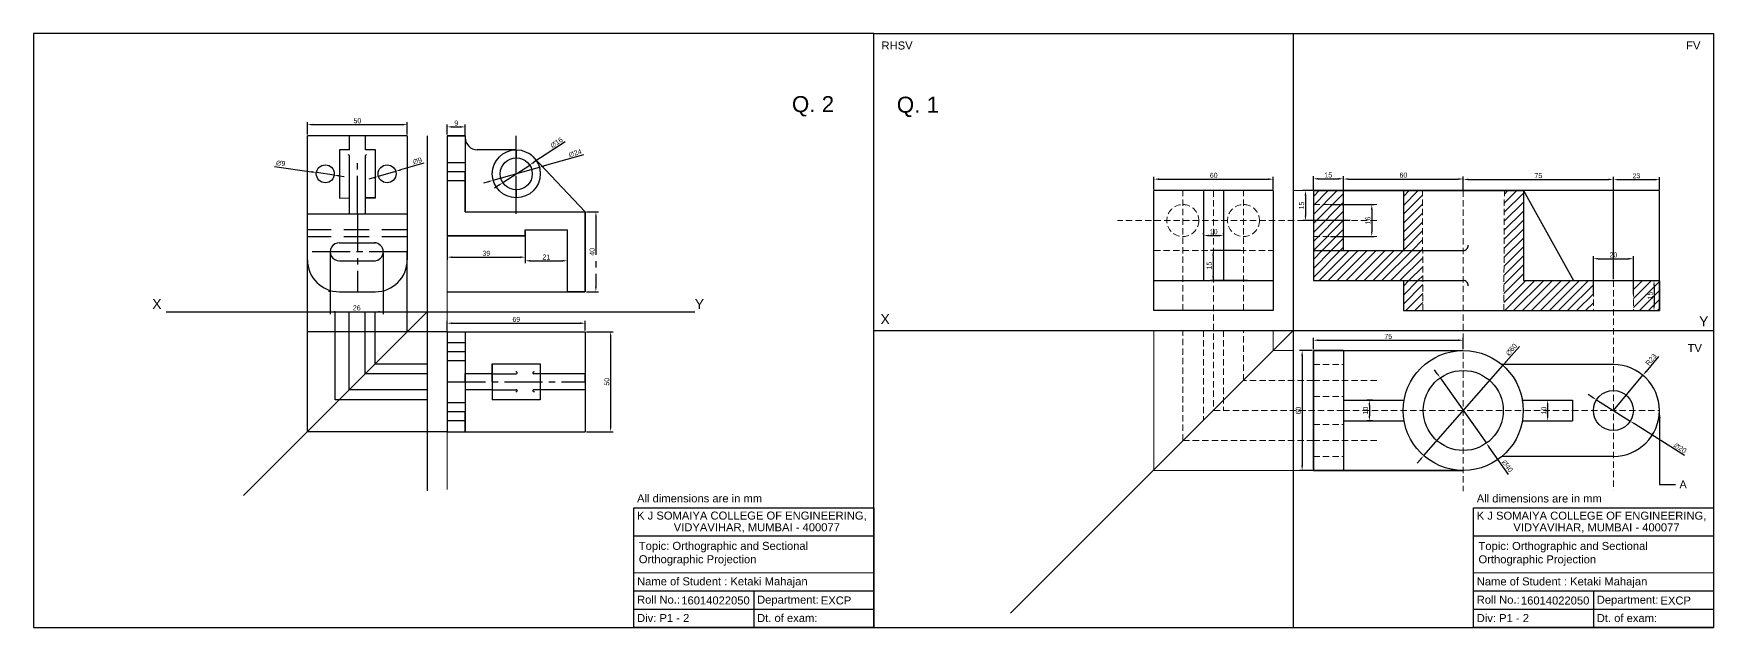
# Model space of a CAD drawing. Header units: millimetres. Extents: x 1 to 841, y -1 to 296.
import ezdxf
from ezdxf import colors
from ezdxf.entities.mleader import LeaderData, LeaderLine
from ezdxf.math import Vec2, Vec3

# ---------------------------------------------------------------- set-up
doc = ezdxf.new("R2010")
doc.units = ezdxf.units.MM
for name, pattern in [('CENTER2', [28.575, 19.05, -3.175, 3.175, -3.175]), ('DASHED', [19.05, 12.7, -6.35]), ('HIDDEN2', [4.7625, 3.175, -1.5875])]:
    doc.linetypes.add(name, pattern=pattern)
doc.styles.get("Standard").update_dxf_attribs({"font": 'arial.ttf'})
doc.dimstyles.new('ISO-25', dxfattribs={"dimtxt": 2.5, "dimasz": 2.5, "dimexe": 1.25, "dimexo": 0.625, "dimtad": 1, "dimdec": 0, "dimtxsty": 'Standard', "dimcen": 2.5, "dimadec": 0, "dimazin": 0, "dimtfac": 1, "dimtdec": 0, "dimtmove": 0, "dimatfit": 3, "dimfxl": 1, "dimarcsym": 0})
pattern_1 = [(45, (420.9076, -0.813), (-2.245064, 2.245064), [])]

# ---------------------------------------------------------------- blocks, each defined once
blk = doc.blocks.new('*D1')
at = {"color": 0, "lineweight": -2, "transparency": 16777216}
for p, q in [((640.91, 218.31), (640.91, 224.84)), ((643.41, 223.59), (653.41, 223.59)), ((655.91, 218.31), (655.91, 224.84))]:
    blk.add_line(p, q, dxfattribs=at)
at = {"color": 0, "transparency": 16777216}
for points in [[(643.41, 224.01), (643.41, 223.18), (640.91, 223.59)], [(653.41, 224.01), (653.41, 223.18), (655.91, 223.59)]]:
    blk.add_solid(points, dxfattribs=at)
at = {"layer": 'Defpoints', "color": 0, "transparency": 16777216}
for p in [(655.91, 223.59), (640.91, 217.69), (655.91, 217.69)]:
    blk.add_point(p, dxfattribs=at)
at = {"color": 0, "lineweight": 9, "transparency": 16777216, "insert": (648.41, 225.49), "char_height": 2.5, "attachment_point": 5}
blk.add_mtext('15', dxfattribs=at)
blk = doc.blocks.new('*D2')
at = {"color": 0, "lineweight": -2, "transparency": 16777216}
for p, q in [((655.99, 218.31), (655.99, 224.73)), ((658.49, 223.48), (713.39, 223.48)), ((715.89, 218.31), (715.89, 224.73))]:
    blk.add_line(p, q, dxfattribs=at)
at = {"color": 0, "transparency": 16777216}
for points in [[(658.49, 223.89), (658.49, 223.06), (655.99, 223.48)], [(713.39, 223.89), (713.39, 223.06), (715.89, 223.48)]]:
    blk.add_solid(points, dxfattribs=at)
at = {"layer": 'Defpoints', "color": 0, "transparency": 16777216}
for p in [(715.89, 223.48), (655.99, 217.69), (715.89, 217.69)]:
    blk.add_point(p, dxfattribs=at)
at = {"color": 0, "lineweight": 9, "transparency": 16777216, "insert": (685.94, 225.38), "char_height": 2.5, "attachment_point": 5}
blk.add_mtext('60', dxfattribs=at)
blk = doc.blocks.new('*D3')
at = {"color": 0, "lineweight": -2, "transparency": 16777216}
for p, q in [((715.89, 218.32), (715.89, 224.51)), ((718.39, 223.26), (788.41, 223.26)), ((790.91, 173.31), (790.91, 224.51))]:
    blk.add_line(p, q, dxfattribs=at)
at = {"color": 0, "transparency": 16777216}
for points in [[(718.39, 223.68), (718.39, 222.85), (715.89, 223.26)], [(788.41, 223.68), (788.41, 222.85), (790.91, 223.26)]]:
    blk.add_solid(points, dxfattribs=at)
at = {"layer": 'Defpoints', "color": 0, "transparency": 16777216}
for p in [(790.91, 223.26), (715.89, 217.7), (790.91, 172.69)]:
    blk.add_point(p, dxfattribs=at)
at = {"color": 0, "lineweight": 9, "transparency": 16777216, "insert": (753.4, 225.16), "char_height": 2.5, "attachment_point": 5}
blk.add_mtext('75', dxfattribs=at)
blk = doc.blocks.new('*D4')
at = {"color": 0, "lineweight": -2, "transparency": 16777216}
for p, q in [((604.58, 187.66), (589.53, 187.66)), ((590.78, 185.16), (590.78, 175.19)), ((608.06, 172.69), (589.53, 172.69))]:
    blk.add_line(p, q, dxfattribs=at)
at = {"color": 0, "transparency": 16777216}
for points in [[(590.36, 185.16), (591.19, 185.16), (590.78, 187.66)], [(590.36, 175.19), (591.19, 175.19), (590.78, 172.69)]]:
    blk.add_solid(points, dxfattribs=at)
at = {"layer": 'Defpoints', "color": 0, "transparency": 16777216}
for p in [(605.21, 187.66), (590.78, 172.69), (608.68, 172.69)]:
    blk.add_point(p, dxfattribs=at)
at = {"color": 0, "lineweight": 9, "transparency": 16777216, "insert": (588.87, 180.17), "char_height": 2.5, "attachment_point": 5, "rotation": 90}
blk.add_mtext('15', dxfattribs=at)
blk = doc.blocks.new('*D5')
at = {"color": 0, "lineweight": -2, "transparency": 16777216}
for p, q in [((649.18, 210.69), (671.37, 210.69)), ((670.12, 208.19), (670.12, 197.19)), ((649.53, 194.69), (671.37, 194.69))]:
    blk.add_line(p, q, dxfattribs=at)
at = {"color": 0, "transparency": 16777216}
for points in [[(669.7, 208.19), (670.53, 208.19), (670.12, 210.69)], [(669.7, 197.19), (670.53, 197.19), (670.12, 194.69)]]:
    blk.add_solid(points, dxfattribs=at)
at = {"layer": 'Defpoints', "color": 0, "transparency": 16777216}
for p in [(648.56, 210.69), (648.91, 194.69), (670.12, 194.69)]:
    blk.add_point(p, dxfattribs=at)
at = {"color": 0, "lineweight": 9, "transparency": 16777216, "insert": (668.22, 202.69), "char_height": 2.5, "attachment_point": 5, "rotation": 90}
blk.add_mtext('16', dxfattribs=at)
blk = doc.blocks.new('*D6')
at = {"color": 0, "lineweight": -2, "transparency": 16777216}
for p, q in [((780.91, 165.81), (780.91, 184.86)), ((800.91, 165.81), (800.91, 184.86)), ((783.41, 183.61), (798.41, 183.61))]:
    blk.add_line(p, q, dxfattribs=at)
at = {"color": 0, "transparency": 16777216}
for points in [[(783.41, 184.03), (783.41, 183.19), (780.91, 183.61)], [(798.41, 184.03), (798.41, 183.19), (800.91, 183.61)]]:
    blk.add_solid(points, dxfattribs=at)
at = {"layer": 'Defpoints', "color": 0, "transparency": 16777216}
for p in [(800.91, 183.61), (780.91, 165.19), (800.91, 165.19)]:
    blk.add_point(p, dxfattribs=at)
at = {"color": 0, "lineweight": 9, "transparency": 16777216, "insert": (790.91, 185.51), "char_height": 2.5, "attachment_point": 5}
blk.add_mtext('20', dxfattribs=at)
blk = doc.blocks.new('*D7')
at = {"color": 0, "lineweight": -2, "transparency": 16777216}
for p, q in [((790.91, 218.31), (790.91, 224.41)), ((793.41, 223.16), (811.41, 223.16)), ((813.91, 218.31), (813.91, 224.41))]:
    blk.add_line(p, q, dxfattribs=at)
at = {"color": 0, "transparency": 16777216}
for points in [[(793.41, 223.58), (793.41, 222.75), (790.91, 223.16)], [(811.41, 223.58), (811.41, 222.75), (813.91, 223.16)]]:
    blk.add_solid(points, dxfattribs=at)
at = {"layer": 'Defpoints', "color": 0, "transparency": 16777216}
for p in [(813.91, 223.16), (790.91, 217.69), (813.91, 217.69)]:
    blk.add_point(p, dxfattribs=at)
at = {"color": 0, "lineweight": 9, "transparency": 16777216, "insert": (802.41, 225.06), "char_height": 2.5, "attachment_point": 5}
blk.add_mtext('23', dxfattribs=at)
blk = doc.blocks.new('*D8')
at = {"color": 0, "lineweight": -2, "transparency": 16777216}
for p, q in [((808.01, 172.69), (812.47, 172.69)), ((811.22, 170.19), (811.22, 160.19)), ((810.09, 157.69), (812.47, 157.69))]:
    blk.add_line(p, q, dxfattribs=at)
at = {"color": 0, "transparency": 16777216}
for points in [[(810.8, 170.19), (811.64, 170.19), (811.22, 172.69)], [(810.8, 160.19), (811.64, 160.19), (811.22, 157.69)]]:
    blk.add_solid(points, dxfattribs=at)
at = {"layer": 'Defpoints', "color": 0, "transparency": 16777216}
for p in [(807.38, 172.69), (809.47, 157.69), (811.22, 157.69)]:
    blk.add_point(p, dxfattribs=at)
at = {"color": 0, "lineweight": 9, "transparency": 16777216, "insert": (809.32, 165.19), "char_height": 2.5, "attachment_point": 5, "rotation": 90}
blk.add_mtext('15', dxfattribs=at)
blk = doc.blocks.new('*D9')
at = {"color": 0, "lineweight": -2, "transparency": 16777216}
for p, q in [((660.22, 217.69), (635.73, 217.69)), ((636.98, 215.19), (636.98, 205.19)), ((659.34, 202.69), (635.73, 202.69))]:
    blk.add_line(p, q, dxfattribs=at)
at = {"color": 0, "transparency": 16777216}
for points in [[(636.56, 215.19), (637.4, 215.19), (636.98, 217.69)], [(636.56, 205.19), (637.4, 205.19), (636.98, 202.69)]]:
    blk.add_solid(points, dxfattribs=at)
at = {"layer": 'Defpoints', "color": 0, "transparency": 16777216}
for p in [(660.85, 217.69), (636.98, 202.69), (659.97, 202.69)]:
    blk.add_point(p, dxfattribs=at)
at = {"color": 0, "lineweight": 9, "transparency": 16777216, "insert": (635.08, 210.19), "char_height": 2.5, "attachment_point": 5, "rotation": 90}
blk.add_mtext('15', dxfattribs=at)
blk = doc.blocks.new('*D10')
at = {"color": 0, "lineweight": -2, "transparency": 16777216}
for p, q in [((640.28, 137.69), (634.06, 137.69)), ((635.31, 135.19), (635.31, 80.19)), ((640.28, 77.69), (634.06, 77.69))]:
    blk.add_line(p, q, dxfattribs=at)
at = {"color": 0, "transparency": 16777216}
for points in [[(634.89, 135.19), (635.73, 135.19), (635.31, 137.69)], [(634.89, 80.19), (635.73, 80.19), (635.31, 77.69)]]:
    blk.add_solid(points, dxfattribs=at)
at = {"layer": 'Defpoints', "color": 0, "transparency": 16777216}
for p in [(640.91, 137.69), (635.31, 77.69), (640.91, 77.69)]:
    blk.add_point(p, dxfattribs=at)
at = {"color": 0, "lineweight": 9, "transparency": 16777216, "insert": (633.41, 107.69), "char_height": 2.5, "attachment_point": 5, "rotation": 90}
blk.add_mtext('60', dxfattribs=at)
blk = doc.blocks.new('*D11')
at = {"color": 0, "lineweight": -2, "transparency": 16777216}
for p, q in [((743.9, 139.69), (737.29, 132.13)), ((696.1, 85.12), (735.64, 130.25)), ((694.46, 83.24), (692.81, 81.36))]:
    blk.add_line(p, q, dxfattribs=at)
at = {"color": 0, "transparency": 16777216}
for points in [[(736.97, 132.41), (737.6, 131.86), (735.64, 130.25)], [(694.14, 83.51), (694.77, 82.97), (696.1, 85.12)]]:
    blk.add_solid(points, dxfattribs=at)
at = {"layer": 'Defpoints', "color": 0, "transparency": 16777216}
for p in [(735.64, 130.25), (696.1, 85.12)]:
    blk.add_point(p, dxfattribs=at)
at = {"color": 0, "lineweight": 9, "transparency": 16777216, "insert": (739.94, 138.15), "char_height": 2.5, "attachment_point": 5, "rotation": 48.78225}
blk.add_mtext('∅60', dxfattribs=at)
blk = doc.blocks.new('*D12')
at = {"color": 0, "lineweight": -2, "transparency": 16777216}
for p, q in [((702.89, 126.06), (701.45, 128.11)), ((704.33, 124.02), (727.41, 91.35)), ((738.48, 75.69), (728.85, 89.31))]:
    blk.add_line(p, q, dxfattribs=at)
at = {"color": 0, "transparency": 16777216}
for points in [[(703.23, 126.3), (702.55, 125.82), (704.33, 124.02)], [(729.19, 89.55), (728.51, 89.07), (727.41, 91.35)]]:
    blk.add_solid(points, dxfattribs=at)
at = {"layer": 'Defpoints', "color": 0, "transparency": 16777216}
for p in [(704.33, 124.02), (727.41, 91.35)]:
    blk.add_point(p, dxfattribs=at)
at = {"color": 0, "lineweight": 9, "transparency": 16777216, "insert": (737.91, 79.9), "char_height": 2.5, "attachment_point": 5, "rotation": 305.24003}
blk.add_mtext('∅40', dxfattribs=at)
blk = doc.blocks.new('*D13')
at = {"color": 0, "lineweight": -2, "transparency": 16777216}
for p, q in [((670.49, 112.84), (667.66, 112.84)), ((668.91, 110.34), (668.91, 105.03)), ((670.49, 102.53), (667.66, 102.53))]:
    blk.add_line(p, q, dxfattribs=at)
at = {"color": 0, "transparency": 16777216}
for points in [[(668.49, 110.34), (669.33, 110.34), (668.91, 112.84)], [(668.49, 105.03), (669.33, 105.03), (668.91, 102.53)]]:
    blk.add_solid(points, dxfattribs=at)
at = {"layer": 'Defpoints', "color": 0, "transparency": 16777216}
for p in [(671.11, 112.84), (668.91, 102.53), (671.11, 102.53)]:
    blk.add_point(p, dxfattribs=at)
at = {"color": 0, "lineweight": 9, "transparency": 16777216, "insert": (667.01, 107.69), "char_height": 2.5, "attachment_point": 5, "rotation": 90}
blk.add_mtext('10', dxfattribs=at)
blk = doc.blocks.new('*D14')
at = {"color": 0, "lineweight": -2, "transparency": 16777216}
for p, q in [((758.04, 110.34), (758.04, 105.03)), ((758.46, 112.84), (759.29, 112.84)), ((758.55, 102.53), (759.29, 102.53))]:
    blk.add_line(p, q, dxfattribs=at)
at = {"color": 0, "transparency": 16777216}
for points in [[(757.63, 110.34), (758.46, 110.34), (758.04, 112.84)], [(757.63, 105.03), (758.46, 105.03), (758.04, 102.53)]]:
    blk.add_solid(points, dxfattribs=at)
at = {"layer": 'Defpoints', "color": 0, "transparency": 16777216}
for p in [(757.83, 112.84), (757.93, 102.53), (758.04, 102.53)]:
    blk.add_point(p, dxfattribs=at)
at = {"color": 0, "lineweight": 9, "transparency": 16777216, "insert": (756.14, 107.69), "char_height": 2.5, "attachment_point": 5, "rotation": 90}
blk.add_mtext('10', dxfattribs=at)
blk = doc.blocks.new('*D15')
at = {"color": 0, "lineweight": -2, "transparency": 16777216}
for p, q in [((813.53, 134.69), (807.28, 127.24)), ((790.91, 107.69), (805.68, 125.32))]:
    blk.add_line(p, q, dxfattribs=at)
at = {"color": 0, "transparency": 16777216}
blk.add_solid([(806.96, 127.5), (807.6, 126.97), (805.68, 125.32)], dxfattribs=at)
at = {"layer": 'Defpoints', "color": 0, "transparency": 16777216}
for p in [(805.68, 125.32), (790.91, 107.69)]:
    blk.add_point(p, dxfattribs=at)
at = {"color": 0, "lineweight": 9, "transparency": 16777216, "insert": (809.75, 133.14), "char_height": 2.5, "attachment_point": 5, "rotation": 50.04974}
blk.add_mtext('R23', dxfattribs=at)
blk = doc.blocks.new('*D16')
at = {"color": 0, "lineweight": -2, "transparency": 16777216}
for p, q in [((780.34, 114.36), (778.22, 115.7)), ((782.45, 113.03), (799.36, 102.35)), ((826.45, 85.24), (801.48, 101.01))]:
    blk.add_line(p, q, dxfattribs=at)
at = {"color": 0, "transparency": 16777216}
for points in [[(780.56, 114.71), (780.12, 114.01), (782.45, 113.03)], [(801.7, 101.37), (801.25, 100.66), (799.36, 102.35)]]:
    blk.add_solid(points, dxfattribs=at)
at = {"layer": 'Defpoints', "color": 0, "transparency": 16777216}
for p in [(782.45, 113.03), (799.36, 102.35)]:
    blk.add_point(p, dxfattribs=at)
at = {"color": 0, "lineweight": 9, "transparency": 16777216, "insert": (824.32, 88.92), "char_height": 2.5, "attachment_point": 5, "rotation": 327.73138}
blk.add_mtext('∅20', dxfattribs=at)
blk = doc.blocks.new('*D17')
at = {"color": 0, "lineweight": -2, "transparency": 16777216}
for p, q in [((640.91, 138.31), (640.91, 144.1)), ((643.41, 142.85), (713.37, 142.85)), ((715.87, 138.31), (715.87, 144.1))]:
    blk.add_line(p, q, dxfattribs=at)
at = {"color": 0, "transparency": 16777216}
for points in [[(643.41, 143.27), (643.41, 142.43), (640.91, 142.85)], [(713.37, 143.27), (713.37, 142.43), (715.87, 142.85)]]:
    blk.add_solid(points, dxfattribs=at)
at = {"layer": 'Defpoints', "color": 0, "transparency": 16777216}
for p in [(715.87, 142.85), (640.91, 137.69), (715.87, 137.69)]:
    blk.add_point(p, dxfattribs=at)
at = {"color": 0, "lineweight": 9, "transparency": 16777216, "insert": (678.39, 144.75), "char_height": 2.5, "attachment_point": 5}
blk.add_mtext('75', dxfattribs=at)
blk = doc.blocks.new('*D18')
at = {"color": 0, "lineweight": -2, "transparency": 16777216}
for p, q in [((561.25, 218.31), (561.25, 224.65)), ((563.75, 223.4), (618.41, 223.4)), ((620.91, 218.31), (620.91, 224.65))]:
    blk.add_line(p, q, dxfattribs=at)
at = {"color": 0, "transparency": 16777216}
for points in [[(563.75, 223.82), (563.75, 222.99), (561.25, 223.4)], [(618.41, 223.82), (618.41, 222.99), (620.91, 223.4)]]:
    blk.add_solid(points, dxfattribs=at)
at = {"layer": 'Defpoints', "color": 0, "transparency": 16777216}
for p in [(620.91, 223.4), (561.25, 217.69), (620.91, 217.69)]:
    blk.add_point(p, dxfattribs=at)
at = {"color": 0, "lineweight": 9, "transparency": 16777216, "insert": (591.08, 225.31), "char_height": 2.5, "attachment_point": 5}
blk.add_mtext('60', dxfattribs=at)
blk = doc.blocks.new('*D19')
at = {"color": 0, "lineweight": -2, "transparency": 16777216}
for p, q in [((586.08, 195.81), (586.08, 196.44)), ((588.58, 195.19), (593.58, 195.19)), ((596.08, 195.81), (596.08, 196.44))]:
    blk.add_line(p, q, dxfattribs=at)
at = {"color": 0, "transparency": 16777216}
for points in [[(588.58, 195.6), (588.58, 194.77), (586.08, 195.19)], [(593.58, 195.6), (593.58, 194.77), (596.08, 195.19)]]:
    blk.add_solid(points, dxfattribs=at)
at = {"layer": 'Defpoints', "color": 0, "transparency": 16777216}
for p in [(586.08, 195.19), (596.08, 195.19), (596.08, 195.19)]:
    blk.add_point(p, dxfattribs=at)
at = {"color": 0, "lineweight": 9, "transparency": 16777216, "insert": (591.08, 197.09), "char_height": 2.5, "attachment_point": 5}
blk.add_mtext('10', dxfattribs=at)
blk = doc.blocks.new('*D40')
at = {"color": 0, "linetype": 'CENTER2', "lineweight": -2, "transparency": 16777216}
for p, q in [((207.97, 245.7), (207.97, 250.8)), ((210.47, 249.55), (214.47, 249.55)), ((216.97, 244.7), (216.97, 250.8))]:
    blk.add_line(p, q, dxfattribs=at)
at = {"color": 0, "linetype": 'CENTER2', "transparency": 16777216}
for points in [[(210.47, 249.97), (210.47, 249.13), (207.97, 249.55)], [(214.47, 249.97), (214.47, 249.13), (216.97, 249.55)]]:
    blk.add_solid(points, dxfattribs=at)
at = {"layer": 'Defpoints', "color": 0, "linetype": 'CENTER2', "transparency": 16777216}
for p in [(207.97, 245.07), (216.97, 249.55), (216.97, 244.07)]:
    blk.add_point(p, dxfattribs=at)
at = {"color": 0, "linetype": 'CENTER2', "lineweight": 9, "transparency": 16777216, "insert": (212.47, 251.45), "char_height": 2.5, "attachment_point": 5}
blk.add_mtext('9', dxfattribs=at)
blk = doc.blocks.new('*D41')
at = {"color": 0, "linetype": 'CENTER2', "lineweight": -2, "transparency": 16777216}
for p, q in [((277.6, 207.07), (283.5, 207.07)), ((282.25, 204.57), (282.25, 169.57)), ((277.6, 167.07), (283.5, 167.07))]:
    blk.add_line(p, q, dxfattribs=at)
at = {"color": 0, "linetype": 'CENTER2', "transparency": 16777216}
for points in [[(281.84, 204.57), (282.67, 204.57), (282.25, 207.07)], [(281.84, 169.57), (282.67, 169.57), (282.25, 167.07)]]:
    blk.add_solid(points, dxfattribs=at)
at = {"layer": 'Defpoints', "color": 0, "linetype": 'CENTER2', "transparency": 16777216}
for p in [(276.97, 207.07), (276.97, 167.07), (282.25, 167.07)]:
    blk.add_point(p, dxfattribs=at)
at = {"color": 0, "linetype": 'CENTER2', "lineweight": 9, "transparency": 16777216, "insert": (280.35, 187.07), "char_height": 2.5, "attachment_point": 5, "rotation": 90}
blk.add_mtext('40', dxfattribs=at)
blk = doc.blocks.new('*D42')
at = {"color": 0, "linetype": 'CENTER2', "lineweight": -2, "transparency": 16777216}
for p, q in [((266.87, 242.07), (251.26, 231.83)), ((235.78, 221.69), (249.17, 230.46)), ((233.69, 220.32), (231.6, 218.95))]:
    blk.add_line(p, q, dxfattribs=at)
at = {"color": 0, "linetype": 'CENTER2', "transparency": 16777216}
for points in [[(251.03, 232.18), (251.48, 231.48), (249.17, 230.46)], [(233.47, 220.67), (233.92, 219.97), (235.78, 221.69)]]:
    blk.add_solid(points, dxfattribs=at)
at = {"layer": 'Defpoints', "color": 0, "linetype": 'CENTER2', "transparency": 16777216}
for p in [(249.17, 230.46), (235.78, 221.69)]:
    blk.add_point(p, dxfattribs=at)
at = {"color": 0, "linetype": 'CENTER2', "lineweight": 9, "transparency": 16777216, "insert": (262.64, 241.65), "char_height": 2.5, "attachment_point": 5, "rotation": 33.24868}
blk.add_mtext('∅16', dxfattribs=at)
blk = doc.blocks.new('*D43')
at = {"color": 0, "lineweight": -2, "transparency": 16777216}
for p, q in [((276.04, 235.52), (256.43, 230)), ((230.92, 222.82), (254.03, 229.33)), ((228.52, 222.14), (226.11, 221.47))]:
    blk.add_line(p, q, dxfattribs=at)
at = {"color": 0, "transparency": 16777216}
for points in [[(256.32, 230.41), (256.54, 229.6), (254.03, 229.33)], [(228.4, 222.54), (228.63, 221.74), (230.92, 222.82)]]:
    blk.add_solid(points, dxfattribs=at)
at = {"layer": 'Defpoints', "color": 0, "transparency": 16777216}
for p in [(254.03, 229.33), (230.92, 222.82)]:
    blk.add_point(p, dxfattribs=at)
at = {"color": 0, "lineweight": 9, "transparency": 16777216, "insert": (271.87, 236.4), "char_height": 2.5, "attachment_point": 5, "rotation": 15.72677}
blk.add_mtext('∅24', dxfattribs=at)
blk = doc.blocks.new('*D44')
at = {"color": 0, "lineweight": -2, "transparency": 16777216}
for p, q in [((173.55, 224.82), (182.2, 227.33)), ((196.24, 231.41), (184.6, 228.03)), ((171.15, 224.12), (168.75, 223.42))]:
    blk.add_line(p, q, dxfattribs=at)
at = {"color": 0, "transparency": 16777216}
for points in [[(184.48, 228.43), (184.71, 227.63), (182.2, 227.33)], [(171.04, 224.52), (171.27, 223.72), (173.55, 224.82)]]:
    blk.add_solid(points, dxfattribs=at)
at = {"layer": 'Defpoints', "color": 0, "transparency": 16777216}
for p in [(182.2, 227.33), (173.55, 224.82)]:
    blk.add_point(p, dxfattribs=at)
at = {"color": 0, "lineweight": 9, "transparency": 16777216, "insert": (192.99, 232.52), "char_height": 2.5, "attachment_point": 5, "rotation": 16.20254}
blk.add_mtext('∅9', dxfattribs=at)
blk = doc.blocks.new('*D45')
at = {"color": 0, "lineweight": -2, "transparency": 16777216}
for p, q in [((121.63, 229.77), (140.07, 227.08)), ((151.45, 225.42), (142.54, 226.72)), ((153.92, 225.06), (156.39, 224.7))]:
    blk.add_line(p, q, dxfattribs=at)
at = {"color": 0, "transparency": 16777216}
for points in [[(140.13, 227.5), (140.01, 226.67), (142.54, 226.72)], [(153.98, 225.48), (153.86, 224.65), (151.45, 225.42)]]:
    blk.add_solid(points, dxfattribs=at)
at = {"layer": 'Defpoints', "color": 0, "transparency": 16777216}
for p in [(142.54, 226.72), (151.45, 225.42)]:
    blk.add_point(p, dxfattribs=at)
at = {"color": 0, "lineweight": 9, "transparency": 16777216, "insert": (124.7, 231.32), "char_height": 2.5, "attachment_point": 5, "rotation": 351.70767}
blk.add_mtext('∅9', dxfattribs=at)
blk = doc.blocks.new('*D46')
at = {"color": 0, "lineweight": -2, "transparency": 16777216}
for p, q in [((138.05, 245.7), (138.05, 251.94)), ((187.97, 245.7), (187.97, 251.94)), ((140.55, 250.69), (185.47, 250.69))]:
    blk.add_line(p, q, dxfattribs=at)
at = {"color": 0, "transparency": 16777216}
for points in [[(140.55, 251.1), (140.55, 250.27), (138.05, 250.69)], [(185.47, 251.1), (185.47, 250.27), (187.97, 250.69)]]:
    blk.add_solid(points, dxfattribs=at)
at = {"layer": 'Defpoints', "color": 0, "transparency": 16777216}
for p in [(138.05, 245.07), (187.97, 250.69), (187.97, 245.07)]:
    blk.add_point(p, dxfattribs=at)
at = {"color": 0, "lineweight": 9, "transparency": 16777216, "insert": (163.01, 252.59), "char_height": 2.5, "attachment_point": 5}
blk.add_mtext('50', dxfattribs=at)
blk = doc.blocks.new('*D47')
at = {"color": 0, "lineweight": -2, "transparency": 16777216}
for p, q in [((149.44, 186.45), (149.44, 155.82)), ((175.93, 186.45), (175.93, 155.82)), ((151.94, 157.07), (173.43, 157.07))]:
    blk.add_line(p, q, dxfattribs=at)
at = {"color": 0, "transparency": 16777216}
for points in [[(151.94, 157.49), (151.94, 156.66), (149.44, 157.07)], [(173.43, 157.49), (173.43, 156.66), (175.93, 157.07)]]:
    blk.add_solid(points, dxfattribs=at)
at = {"layer": 'Defpoints', "color": 0, "transparency": 16777216}
for p in [(149.44, 187.07), (175.93, 187.07), (175.93, 157.07)]:
    blk.add_point(p, dxfattribs=at)
at = {"color": 0, "lineweight": 9, "transparency": 16777216, "insert": (162.69, 158.98), "char_height": 2.5, "attachment_point": 5}
blk.add_mtext('26', dxfattribs=at)
blk = doc.blocks.new('*D48')
at = {"color": 0, "lineweight": -2, "transparency": 16777216}
for p, q in [((207.97, 194.45), (207.97, 183.13)), ((246.97, 194.45), (246.97, 183.13)), ((210.47, 184.38), (244.47, 184.38))]:
    blk.add_line(p, q, dxfattribs=at)
at = {"color": 0, "transparency": 16777216}
for points in [[(210.47, 184.8), (210.47, 183.97), (207.97, 184.38)], [(244.47, 184.8), (244.47, 183.97), (246.97, 184.38)]]:
    blk.add_solid(points, dxfattribs=at)
at = {"layer": 'Defpoints', "color": 0, "transparency": 16777216}
for p in [(207.97, 195.07), (246.97, 195.07), (246.97, 184.38)]:
    blk.add_point(p, dxfattribs=at)
at = {"color": 0, "lineweight": 9, "transparency": 16777216, "insert": (227.47, 186.29), "char_height": 2.5, "attachment_point": 5}
blk.add_mtext('39', dxfattribs=at)
blk = doc.blocks.new('*D49')
at = {"color": 0, "lineweight": -2, "transparency": 16777216}
for p, q in [((246.97, 197.45), (246.97, 181.32)), ((267.97, 197.45), (267.97, 181.32)), ((249.47, 182.57), (265.47, 182.57))]:
    blk.add_line(p, q, dxfattribs=at)
at = {"color": 0, "transparency": 16777216}
for points in [[(249.47, 182.99), (249.47, 182.16), (246.97, 182.57)], [(265.47, 182.99), (265.47, 182.16), (267.97, 182.57)]]:
    blk.add_solid(points, dxfattribs=at)
at = {"layer": 'Defpoints', "color": 0, "transparency": 16777216}
for p in [(246.97, 198.07), (267.97, 198.07), (267.97, 182.57)]:
    blk.add_point(p, dxfattribs=at)
at = {"color": 0, "lineweight": 9, "transparency": 16777216, "insert": (257.47, 184.45), "char_height": 2.5, "attachment_point": 5}
blk.add_mtext('21', dxfattribs=at)
blk = doc.blocks.new('*D50')
at = {"color": 0, "lineweight": -2, "transparency": 16777216}
for p, q in [((277.6, 147.07), (290.86, 147.07)), ((289.61, 144.57), (289.61, 99.57)), ((277.6, 97.07), (290.86, 97.07))]:
    blk.add_line(p, q, dxfattribs=at)
at = {"color": 0, "transparency": 16777216}
for points in [[(289.19, 144.57), (290.03, 144.57), (289.61, 147.07)], [(289.19, 99.57), (290.03, 99.57), (289.61, 97.07)]]:
    blk.add_solid(points, dxfattribs=at)
at = {"layer": 'Defpoints', "color": 0, "transparency": 16777216}
for p in [(276.97, 147.07), (276.97, 97.07), (289.61, 97.07)]:
    blk.add_point(p, dxfattribs=at)
at = {"color": 0, "lineweight": 9, "transparency": 16777216, "insert": (287.71, 122.07), "char_height": 2.5, "attachment_point": 5, "rotation": 90}
blk.add_mtext('50', dxfattribs=at)
blk = doc.blocks.new('*D51')
at = {"color": 0, "lineweight": -2, "transparency": 16777216}
for p, q in [((207.97, 147.7), (207.97, 152.61)), ((210.47, 151.36), (274.47, 151.36)), ((276.97, 147.7), (276.97, 152.61))]:
    blk.add_line(p, q, dxfattribs=at)
at = {"color": 0, "transparency": 16777216}
for points in [[(210.47, 151.77), (210.47, 150.94), (207.97, 151.36)], [(274.47, 151.77), (274.47, 150.94), (276.97, 151.36)]]:
    blk.add_solid(points, dxfattribs=at)
at = {"layer": 'Defpoints', "color": 0, "transparency": 16777216}
for p in [(276.97, 151.36), (207.97, 147.07), (276.97, 147.07)]:
    blk.add_point(p, dxfattribs=at)
at = {"color": 0, "lineweight": 9, "transparency": 16777216, "insert": (242.47, 153.26), "char_height": 2.5, "attachment_point": 5}
blk.add_mtext('69', dxfattribs=at)

msp = doc.modelspace()

# ---------------------------------------------------------------- hatches: boundary and pattern name
at = {"lineweight": 9}
h = msp.add_hatch(dxfattribs=at)
h.set_pattern_fill('ANSI31', color=256)
h.set_pattern_definition(pattern_1)
h.paths.add_polyline_path([(745.91, 217.69), (736.41, 217.69), (736.12, 157.69), (780.91, 157.69), (780.91, 172.69), (745.89, 172.69)])
h.paths.add_polyline_path([(655.99, 217.69), (655.91, 217.69), (640.91, 217.69), (640.91, 210.69), (655.99, 210.69)])
h.paths.add_polyline_path([(655.99, 210.69), (640.91, 210.69), (640.91, 202.69), (655.99, 202.69)])
h.paths.add_polyline_path([(655.99, 202.69), (640.91, 202.69), (640.91, 194.69), (655.99, 194.69)])
h.paths.add_polyline_path([(655.99, 194.69), (640.91, 194.69), (640.91, 187.68), (655.99, 187.69)])
h = msp.add_hatch(dxfattribs=at)
h.set_pattern_fill('ANSI31', color=256)
h.set_pattern_definition(pattern_1)
h.paths.add_polyline_path([(695.46, 217.69), (685.91, 217.69), (685.91, 187.7), (695.57, 187.71)])
h.paths.add_polyline_path([(695.63, 172.69), (685.91, 172.69), (685.91, 157.69), (695.68, 157.69)])
h = msp.add_hatch(dxfattribs=at)
h.set_pattern_fill('ANSI31', color=256)
h.set_pattern_definition(pattern_1)
h.paths.add_polyline_path([(640.91, 187.68), (640.91, 172.69), (695.63, 172.69), (695.57, 187.71)])
h.paths.add_polyline_path([(591.47, 177.49), (591.47, 182.62), (586.32, 182.62), (586.32, 177.49)], flags=9)
h = msp.add_hatch(dxfattribs=at)
h.set_pattern_fill('ANSI31', color=256)
h.set_pattern_definition(pattern_1)
h.paths.add_polyline_path([(813.91, 172.69), (800.91, 172.69), (800.91, 157.69), (813.91, 157.69)])
h.paths.add_polyline_path([(811.92, 162.5), (811.92, 167.63), (806.77, 167.63), (806.77, 162.5)], flags=24)

# ---------------------------------------------------------------- linework, layer by layer
for p, q in [((421.15, 296.22), (840.91, 296.22)), ((421.15, -0.78), (421.15, 296.22)), ((630.91, 296.19), (630.91, -0.81)), ((840.91, 296.22), (840.91, -0.81)), ((197.97, 245.07), (197.97, 67.48)), ((207.97, 245.07), (216.97, 245.07)), ((216.97, 207.07), (216.97, 227.07)), ((640.91, 217.69), (640.91, 172.69)), ((138.05, 157.07), (138.05, 183.07)), ((187.97, 157.07), (187.97, 183.07)), ((67.46, 157.07), (331.69, 157.07)), ((138.05, 97.07), (138.05, 157.07)), ((151.99, 113.07), (151.99, 157.07)), ((158.97, 118.07), (158.97, 157.07)), ((166.97, 126.07), (166.97, 157.07)), ((171.89, 130.99), (171.89, 157.07)), ((187.97, 147.07), (187.97, 157.07)), ((207.97, 147.07), (138.05, 147.07)), ((420.91, 147.69), (840.91, 147.69)), ((630.91, 147.69), (489.49, 6.27)), ((640.91, 137.69), (640.91, 77.69)), ((640.91, 137.69), (715.88, 137.69)), ((197.97, 126.07), (166.97, 126.07)), ((171.89, 130.99), (197.97, 130.99)), ((197.97, 118.07), (158.97, 118.07)), ((197.97, 113.07), (151.99, 113.07)), ((207.97, 97.07), (137.97, 97.07)), ((301.15, 59.04), (421.15, 59.04)), ((301.15, -0.74), (301.15, 59.04)), ((421.15, 59.04), (421.15, -0.78)), ((720.91, 59.01), (840.91, 59.01)), ((720.91, -0.78), (720.91, 59.01)), ((840.91, 54.19), (840.91, -0.81)), ((301.15, 45.06), (421.15, 45.06)), ((720.91, 45.02), (840.91, 45.02)), ((301.15, 26.56), (421.15, 26.72)), ((720.91, 26.52), (840.91, 26.69)), ((301.15, 17.56), (421.15, 17.56)), ((361.15, 17.56), (361.15, -0.78)), ((720.91, 17.52), (840.91, 17.52)), ((780.91, 17.52), (780.91, -0.81)), ((301.15, 8.39), (421.15, 8.39)), ((720.91, 8.35), (840.91, 8.35)), ((301.15, -0.78), (301.15, -0.74)), ((301.15, -0.78), (421.15, -0.78)), ((301.15, -0.78), (421.15, -0.78)), ((421.15, -0.78), (301.15, -0.78)), ((421.15, -0.78), (840.91, -0.78)), ((720.91, -0.81), (720.91, -0.78)), ((720.91, -0.81), (840.91, -0.81)), ((720.91, -0.81), (840.91, -0.81)), ((840.91, -0.81), (720.91, -0.81))]:
    msp.add_line(p, q)
at = {"linetype": 'Continuous', "lineweight": 30}
for p, q in [((138.05, 183.07), (138.05, 245.07)), ((187.97, 245.07), (138.05, 245.07)), ((159.01, 238.07), (159.01, 245.07)), ((167.01, 238.07), (167.01, 245.07)), ((159.01, 238.07), (154.01, 238.07)), ((154.01, 238.07), (154.01, 213.95)), ((172.01, 238.07), (167.01, 238.07)), ((172.01, 214.07), (172.01, 238.07)), ((242.47, 238.07), (222.97, 238.07)), ((276.97, 207.07), (251.19, 234.32)), ((154.01, 213.95), (159.01, 214.02)), ((167.01, 214.07), (172.01, 214.07)), ((138.05, 206.07), (187.97, 206.07)), ((154.01, 206.07), (163.05, 206.07)), ((187.97, 206.07), (187.97, 183.07)), ((276.97, 207.07), (276.97, 167.07)), ((154.05, 191.57), (172.05, 191.57)), ((154.05, 182.57), (172.05, 182.57)), ((276.97, 167.07), (267.97, 167.07)), ((207.97, 147.07), (207.97, 97.07)), ((207.97, 147.07), (207.97, 122.07)), ((207.97, 147.07), (276.97, 147.07)), ((216.97, 147.07), (216.97, 97.07)), ((276.97, 147.07), (276.97, 97.07)), ((230.47, 126.07), (216.97, 126.07)), ((230.47, 131.07), (254.47, 131.07)), ((230.47, 126.07), (242.47, 126.07)), ((276.97, 126.07), (251.19, 126.07)), ((230.47, 118.07), (216.97, 118.07)), ((230.47, 118.07), (242.47, 118.07)), ((276.97, 118.07), (251.19, 118.07)), ((254.47, 113.07), (230.47, 113.07)), ((207.97, 97.07), (276.97, 97.07))]:
    msp.add_line(p, q, dxfattribs=at)
at = {"lineweight": 30}
for p, q in [((187.97, 245.07), (187.97, 183.07)), ((207.97, 245.07), (207.97, 195.07)), ((207.97, 245.07), (207.97, 195.07)), ((207.97, 245.07), (207.97, 206.07)), ((207.97, 245.07), (216.97, 245.07)), ((216.97, 245.07), (216.97, 207.07)), ((159.01, 206.07), (159.01, 234.32)), ((167.01, 206.07), (167.01, 234.32)), ((561.25, 157.69), (561.25, 217.69)), ((620.91, 217.69), (561.25, 217.69)), ((586.08, 217.69), (586.08, 172.69)), ((596.08, 217.69), (596.08, 172.69)), ((620.91, 217.69), (620.91, 157.69)), ((640.91, 217.69), (640.91, 172.69)), ((640.91, 217.69), (655.91, 217.69)), ((655.91, 217.69), (745.91, 217.69)), ((655.91, 217.69), (670.91, 217.69)), ((655.91, 217.69), (685.91, 217.69)), ((655.99, 187.69), (655.99, 217.69)), ((685.91, 217.69), (685.91, 187.7)), ((745.91, 217.69), (745.89, 172.69)), ((745.91, 217.69), (770.89, 172.68)), ((216.97, 207.07), (276.97, 207.07)), ((207.97, 195.07), (246.97, 195.07)), ((246.97, 195.07), (246.97, 198.07)), ((246.97, 198.07), (267.97, 198.07)), ((267.97, 198.07), (267.97, 167.07)), ((640.91, 187.68), (715.89, 187.72)), ((655.99, 187.69), (655.99, 187.69)), ((561.25, 172.69), (620.91, 172.69)), ((640.91, 172.69), (715.91, 172.69)), ((685.91, 172.69), (685.91, 157.69)), ((745.89, 172.69), (813.91, 172.69)), ((813.91, 172.53), (813.91, 157.69)), ((154.05, 167.07), (171.97, 167.07)), ((620.91, 157.69), (561.25, 157.69)), ((685.91, 157.69), (813.91, 157.69)), ((640.91, 137.69), (640.91, 77.69)), ((655.8, 137.69), (640.91, 137.69)), ((655.91, 137.69), (655.91, 77.69)), ((655.91, 137.69), (715.88, 137.69)), ((790.91, 130.69), (735.16, 130.69)), ((655.91, 112.84), (686.32, 112.84)), ((745.17, 112.84), (770.49, 112.84)), ((770.49, 112.84), (770.49, 102.53)), ((655.91, 102.53), (686.32, 102.53)), ((745.36, 102.53), (770.49, 102.53)), ((790.91, 84.69), (735.18, 84.69)), ((640.91, 77.69), (655.91, 77.69)), ((655.91, 77.69), (715.87, 77.69))]:
    msp.add_line(p, q, dxfattribs=at)
at = {"linetype": 'Continuous'}
for p, q in [((216.97, 245.07), (216.97, 244.07)), ((172.01, 238.07), (167.01, 238.07)), ((242.47, 238.07), (222.97, 238.07)), ((242.47, 238.07), (242.47, 234.07)), ((172.01, 214.07), (167.01, 214.07)), ((242.47, 218.07), (242.47, 214.07)), ((138.05, 206.07), (163.05, 206.07)), ((163.01, 206.07), (172.01, 206.07)), ((246.97, 195.07), (207.97, 195.07)), ((154.05, 191.57), (154.05, 191.57)), ((172.05, 191.57), (172.05, 191.53)), ((187.97, 183.07), (187.97, 187.07)), ((154.05, 182.57), (154.05, 182.57)), ((172.05, 182.62), (172.05, 182.57)), ((148.86, 167.07), (148.86, 167.94)), ((197.97, 157.07), (106.01, 65.11)), ((207.97, 147.07), (216.97, 147.07)), ((216.97, 147.07), (216.97, 137.07)), ((276.97, 147.07), (276.97, 97.07)), ((216.97, 122.07), (216.97, 126.07)), ((230.47, 131.07), (230.47, 113.07)), ((230.47, 122.07), (230.47, 131.07)), ((230.47, 122.07), (230.47, 126.07)), ((254.47, 131.07), (254.47, 113.07)), ((254.47, 131.07), (254.47, 122.07)), ((276.97, 122.07), (276.97, 126.07)), ((254.47, 122.07), (254.47, 113.07)), ((216.97, 97.07), (216.97, 107.07)), ((138.05, 97.07), (138.05, 97.14))]:
    msp.add_line(p, q, dxfattribs=at)
at = {"linetype": 'CENTER2'}
for p, q in [((242.47, 226.07), (242.47, 245.07)), ((163.01, 206.07), (163.01, 234.32)), ((216.97, 227.07), (207.97, 227.07)), ((242.47, 206.07), (242.47, 226.07)), ((163.05, 206.07), (163.05, 167.07)), ((187.97, 187.07), (138.05, 187.07)), ((216.97, 137.07), (207.97, 137.07)), ((207.97, 122.07), (276.97, 122.07)), ((216.97, 107.07), (207.97, 107.07))]:
    msp.add_line(p, q, dxfattribs=at)
at = {"linetype": 'DASHED'}
for p, q in [((216.97, 231.57), (207.97, 231.57)), ((216.97, 222.57), (207.97, 222.57)), ((187.97, 198.07), (138.05, 198.07)), ((187.97, 194.57), (138.05, 194.57)), ((216.97, 141.57), (207.97, 141.57)), ((216.97, 132.57), (207.97, 132.57)), ((216.97, 111.57), (207.97, 111.57)), ((216.97, 102.57), (207.97, 102.57))]:
    msp.add_line(p, q, dxfattribs=at)
at = {"linetype": 'HIDDEN2', "lineweight": 9}
for p, q in [((575.67, 157.69), (575.67, 217.69)), ((586.08, 217.69), (586.08, 172.69)), ((591.08, 217.69), (591.08, 107.69)), ((596.08, 217.69), (596.08, 172.69)), ((606, 157.69), (606, 217.69)), ((640.91, 210.69), (673.84, 210.69)), ((695.68, 157.69), (695.46, 217.69)), ((715.89, 217.7), (715.86, 67.29)), ((736.12, 157.69), (736.41, 217.69)), ((640.91, 202.69), (543.07, 202.69)), ((640.91, 202.69), (673.84, 202.69)), ((640.91, 194.69), (673.84, 194.69)), ((561.25, 187.64), (620.91, 187.67)), ((780.91, 172.69), (780.91, 157.69)), ((790.91, 172.69), (790.91, 67.81)), ((800.91, 172.69), (800.91, 157.69)), ((575.67, 92.69), (575.67, 147.69)), ((586.08, 147.69), (586.08, 102.86)), ((596.08, 147.69), (596.08, 107.69)), ((606, 122.69), (606, 147.69)), ((640.91, 130.69), (655.91, 130.69)), ((735.98, 129.95), (735.98, 130.69)), ((640.91, 122.69), (606, 122.69)), ((640.91, 122.69), (673.84, 122.69)), ((640.91, 114.69), (655.91, 114.69)), ((655.91, 112.84), (686.32, 112.84)), ((591.08, 107.69), (590.71, 107.69)), ((591.08, 107.69), (640.91, 107.69)), ((655.91, 107.69), (630.91, 107.69)), ((655.91, 107.69), (813.91, 107.69)), ((655.91, 102.53), (686.32, 102.53)), ((640.91, 92.69), (575.67, 92.69)), ((640.91, 100.69), (655.91, 100.69)), ((640.91, 92.69), (673.84, 92.69)), ((640.91, 84.69), (655.91, 84.69))]:
    msp.add_line(p, q, dxfattribs=at)
at = {"lineweight": 9}
for p, q in [((640.91, 217.69), (630.91, 217.69)), ((640.91, 217.69), (630.91, 217.69)), ((561.25, 77.69), (561.25, 147.69)), ((620.91, 137.69), (620.91, 147.69)), ((630.91, 137.69), (620.91, 137.69)), ((640.91, 77.69), (561.25, 77.69))]:
    msp.add_line(p, q, dxfattribs=at)
at = {"linetype": 'Continuous', "lineweight": 9}
msp.add_line((207.97, 195.07), (207.97, 68.11), dxfattribs=at)
msp.add_lwpolyline([(1.15, -0.78), (421.15, -0.78), (421.15, 296.22), (1.15, 296.22)], close=True)
at = {"lineweight": 30}
msp.add_lwpolyline([(216.97, 245.07), (207.97, 245.07), (207.97, 195.07)], dxfattribs=at)
for points in [[(685.91, 157.69), (813.91, 157.69), (813.91, 217.69), (640.91, 217.69), (640.91, 172.69)], [(207.97, 167.07), (276.97, 167.07), (276.97, 207.07)], [(715.87, 77.69), (640.91, 77.69), (640.91, 137.69), (715.88, 137.69)]]:
    msp.add_lwpolyline(points)
for centre, radius in [((242.47, 226.07), 12), ((242.47, 226.07), 8), ((715.87, 107.69), 30), ((715.87, 107.69), 20), ((790.91, 107.69), 10)]:
    msp.add_circle(centre, radius, dxfattribs=at)
at = {"linetype": 'Continuous', "lineweight": 30}
for centre in [(146.99, 226.07), (177.88, 226.07)]:
    msp.add_circle(centre, 4.5, dxfattribs=at)
at = {"linetype": 'HIDDEN2', "lineweight": 9}
for centre in [(575.67, 202.69), (606, 202.69)]:
    msp.add_circle(centre, 8, dxfattribs=at)
at = {"linetype": 'Continuous', "lineweight": 30}
for centre, radius, start, end in [((222.97, 244.07), 6, 180, 270), ((158.39, 234.76), 0.76, 324.56222, 84.26643), ((167.63, 234.76), 0.76, 95.73357, 215.43778), ((153.94, 187.07), 4.5, 88.70984, 271.29016), ((171.43, 187.07), 4.5, 270, 90), ((154.05, 183.07), 16, 180, 270), ((171.97, 183.07), 16, 270, 0), ((242.48, 126.54), 0.462, 269.04619, 117.15121), ((251.24, 126.53), 0.462, 55.44069, 263.54571), ((242.48, 117.61), 0.462, 242.84879, 90.95381), ((251.24, 117.62), 0.462, 96.45429, 304.55931)]:
    msp.add_arc(centre, radius, start, end, dxfattribs=at)
at = {"linetype": 'Continuous'}
for centre, radius, start, end in [((242.47, 226.07), 12, 47.56158, 59.07226), ((242.47, 226.07), 12, 43.41858, 51.70458), ((251.24, 117.62), 0.462, 96.45429, 304.55931)]:
    msp.add_arc(centre, radius, start, end, dxfattribs=at)
at = {"lineweight": 30}
for centre, radius, start, end in [((715.99, 190), 2.28, 267.31416, 9.87289), ((715.99, 170.44), 2.28, 350.12711, 92.68584), ((790.91, 107.69), 23, 270, 90)]:
    msp.add_arc(centre, radius, start, end, dxfattribs=at)

# ---------------------------------------------------------------- texts
for s, height, p in [('All dimensions are in mm', 4.0079, (302.83, 61.73)), ('All dimensions are in mm', 4.0079, (722.59, 61.69)), ('K J SOMAIYA COLLEGE OF ENGINEERING, ', 4.0079, (302.83, 53.12)), ('VIDYAVIHAR, MUMBAI - 400077', 4.0079, (321.17, 47.27)), ('K J SOMAIYA COLLEGE OF ENGINEERING, ', 4.0079, (722.59, 53.08)), ('VIDYAVIHAR, MUMBAI - 400077', 4.0079, (740.92, 47.23)), ('Name of Student : Ketaki Mahajan ', 4.0079, (302.83, 20.24)), ('Name of Student : Ketaki Mahajan ', 4.0079, (722.59, 20.2)), ('Roll No.: ', 4.008, (302.83, 11.07)), ('Department: ', 4.0079, (362.83, 11.07)), ('Roll No.: ', 4.008, (722.59, 11.04)), ('Department: ', 4.0079, (782.59, 11.04)), ('Div: P1 - 2 ', 4.0079, (302.83, 1.9)), ('Dt. of exam:', 4.0079, (362.83, 1.9)), ('Div: P1 - 2 ', 4.0079, (722.59, 1.87)), ('Dt. of exam:', 4.0079, (782.59, 1.87))]:
    msp.add_text(s, height=height).set_placement(p)
at = {"attachment_point": 1}
for s, width, gutter_width, heights, insert, char_height in [('RHSV', 5.6415, 12.5, [0.35], (425.05, 292.26), 4), ('FV', 5.6415, 12.5, [0.35], (827.28, 292.26), 4), ('Q. 2', 33.8834, 12.5, [0], (380.24, 264.94), 8), ('Q. 1', 33.8834, 12.5, [0], (432.67, 264.65), 8), ('X', 14.7835, 12.5, [0], (60.46, 163.43), 5), ('Y', 14.7835, 12.5, [0], (331.69, 163.43), 5), ('X', 14.7835, 12.5, [0], (424.52, 155.91), 5), ('Y', 14.7835, 12.5, [0], (833.76, 154.75), 5), ('TV', 5.6415, 12.5, [0.35], (828.01, 140.88), 4), ('Topic: Orthographic and Sectional                Orthographic Projection', 114.6396, 12.5, [0], (303.71, 41.98), 4.0079), ('Topic: Orthographic and Sectional                Orthographic Projection', 114.6396, 12.5, [0], (723.47, 41.94), 4.0079), ('16014022050', 34.3983, 42.5, [0], (324.96, 14.68), 4), ('EXCP', 25.7191, 42.5, [0], (394.72, 14.68), 4), ('16014022050', 34.3983, 42.5, [0], (744.71, 14.65), 4), ('EXCP', 25.7191, 42.5, [0], (814.47, 14.65), 4)]:
    msp.add_mtext_dynamic_manual_height_columns(s, width=width, gutter_width=gutter_width, heights=heights, dxfattribs=dict(at, insert=insert, char_height=char_height))

# ---------------------------------------------------------------- dimensions: what is measured, and where the dimension line sits
at = {"lineweight": 9}
for base, p1, p2, picture, middle in [((187.97, 250.69), (138.05, 245.07), (187.97, 245.07), '*D46', (163.01, 252.59)), ((620.91, 223.4), (561.25, 217.69), (620.91, 217.69), '*D18', (591.08, 225.31)), ((655.91, 223.59), (640.91, 217.69), (655.91, 217.69), '*D1', (648.41, 225.49)), ((715.89, 223.48), (655.99, 217.69), (715.89, 217.69), '*D2', (685.94, 225.38)), ((790.91, 223.26), (715.89, 217.7), (790.91, 172.69), '*D3', (753.4, 225.16)), ((813.91, 223.16), (790.91, 217.69), (813.91, 217.69), '*D7', (802.41, 225.06)), ((246.97, 184.38), (207.97, 195.07), (246.97, 195.07), '*D48', (227.47, 186.29)), ((267.97, 182.57), (246.97, 198.07), (267.97, 198.07), '*D49', (257.47, 184.45)), ((596.08, 195.19), (586.08, 195.19), (596.08, 195.19), '*D19', (591.08, 197.09)), ((175.93, 157.07), (149.44, 187.07), (175.93, 187.07), '*D47', (162.69, 158.98)), ((800.91, 183.61), (780.91, 165.19), (800.91, 165.19), '*D6', (790.91, 185.51)), ((276.97, 151.36), (207.97, 147.07), (276.97, 147.07), '*D51', (242.47, 153.26)), ((715.87, 142.85), (640.91, 137.69), (715.87, 137.69), '*D17', (678.39, 144.75))]:
    dim = msp.add_linear_dim(base=base, p1=p1, p2=p2, dimstyle='ISO-25', dxfattribs=at)
    dim.commit()
    dim.dimension.update_dxf_attribs({"geometry": picture, "text_midpoint": middle})
at = {"linetype": 'CENTER2', "lineweight": 9}
dim = msp.add_linear_dim(base=(216.97, 249.55), p1=(207.97, 245.07), p2=(216.97, 244.07), dimstyle='ISO-25', dxfattribs=at)
dim.commit()
dim.dimension.update_dxf_attribs({"geometry": '*D40', "text_midpoint": (212.47, 251.45)})
dim = msp.add_diameter_dim_2p(p1=(235.78, 221.69), p2=(249.17, 230.46), dimstyle='ISO-25', dxfattribs=at)
dim.commit()
dim.dimension.update_dxf_attribs({"geometry": '*D42', "text_midpoint": (263.72, 240), "dimtype": 163})
at = {"lineweight": 9}
for p1, p2, picture, middle in [((230.92, 222.82), (254.03, 229.33), '*D43', (272.41, 234.5)), ((151.45, 225.42), (142.54, 226.72), '*D45', (124.41, 229.36)), ((173.55, 224.82), (182.2, 227.33), '*D44', (193.54, 230.63)), ((704.33, 124.02), (727.41, 91.35), '*D12', (736.3, 78.77)), ((782.45, 113.03), (799.36, 102.35), '*D16', (823.26, 87.26))]:
    dim = msp.add_diameter_dim_2p(p1=p1, p2=p2, dimstyle='ISO-25', dxfattribs=at)
    dim.commit()
    dim.dimension.update_dxf_attribs({"geometry": picture, "text_midpoint": middle, "dimtype": 163})
for base, p1, p2, picture, middle in [((636.98, 202.69), (660.85, 217.69), (659.97, 202.69), '*D9', (635.08, 210.19)), ((670.12, 194.69), (648.56, 210.69), (648.91, 194.69), '*D5', (668.22, 202.69)), ((590.78, 172.69), (605.21, 187.66), (608.68, 172.69), '*D4', (588.87, 180.17)), ((811.22, 157.69), (807.38, 172.69), (809.47, 157.69), '*D8', (809.32, 165.19)), ((289.61, 97.07), (276.97, 147.07), (276.97, 97.07), '*D50', (287.71, 122.07)), ((635.31, 77.69), (640.91, 137.69), (640.91, 77.69), '*D10', (633.41, 107.69)), ((668.91, 102.53), (671.11, 112.84), (671.11, 102.53), '*D13', (667.01, 107.69)), ((758.04, 102.53), (757.83, 112.84), (757.93, 102.53), '*D14', (756.14, 107.69))]:
    dim = msp.add_linear_dim(base=base, p1=p1, p2=p2, angle=90, dimstyle='ISO-25', dxfattribs=at)
    dim.commit()
    dim.dimension.update_dxf_attribs({"geometry": picture, "text_midpoint": middle})
at = {"linetype": 'CENTER2', "lineweight": 9}
dim = msp.add_linear_dim(base=(282.25, 167.07), p1=(276.97, 207.07), p2=(276.97, 167.07), angle=90, dimstyle='ISO-25', dxfattribs=at)
dim.commit()
dim.dimension.update_dxf_attribs({"geometry": '*D41', "text_midpoint": (280.35, 187.07)})
at = {"lineweight": 9}
dim = msp.add_diameter_dim_2p(p1=(696.1, 85.12), p2=(735.64, 130.25), dimstyle='ISO-25', dxfattribs=at)
dim.commit()
dim.dimension.update_dxf_attribs({"geometry": '*D11', "text_midpoint": (739.94, 138.15)})
dim = msp.add_radius_dim(center=(790.91, 107.69), mpoint=(805.68, 125.32), dimstyle='ISO-25', dxfattribs=at)
dim.commit()
dim.dimension.update_dxf_attribs({"geometry": '*D15', "text_midpoint": (809.75, 133.14)})

# ---------------------------------------------------------------- leaders
ml = msp.add_multileader_mtext('Standard', dxfattribs=at)
ml.set_content('A', color=256)
ml.set_leader_properties()
ml.build(insert=Vec2(0, 0))
ctx = ml.context
ctx.base_point, ctx.plane_origin = Vec3(821.91, 70.71), Vec3(813.91, 107.69)
notes = []
notes.append((ctx, [(0, (1, 1, 0), (813.91, 70.71), (1, 0), 8, [(0, [(813.91, 107.69)], 0, [])])]))
ctx.mtext.insert, ctx.mtext.flow_direction = Vec3(823.91, 72.71), 5
for ctx, leaders in notes:
    for number, flags, end, landing, length, lines in leaders:
        leader = LeaderData()
        leader.index, (leader.has_last_leader_line, leader.has_dogleg_vector, leader.attachment_direction) = number, flags
        leader.last_leader_point, leader.dogleg_vector, leader.dogleg_length = Vec3(end), Vec3(landing), length
        for number, points, colour, breaks in lines:
            line = LeaderLine()
            line.index, line.vertices, line.color, line.breaks = number, Vec3.list(points), colors.encode_raw_color(colour), breaks
            leader.lines.append(line)
        ctx.leaders.append(leader)

doc.saveas('drawing.dxf')
